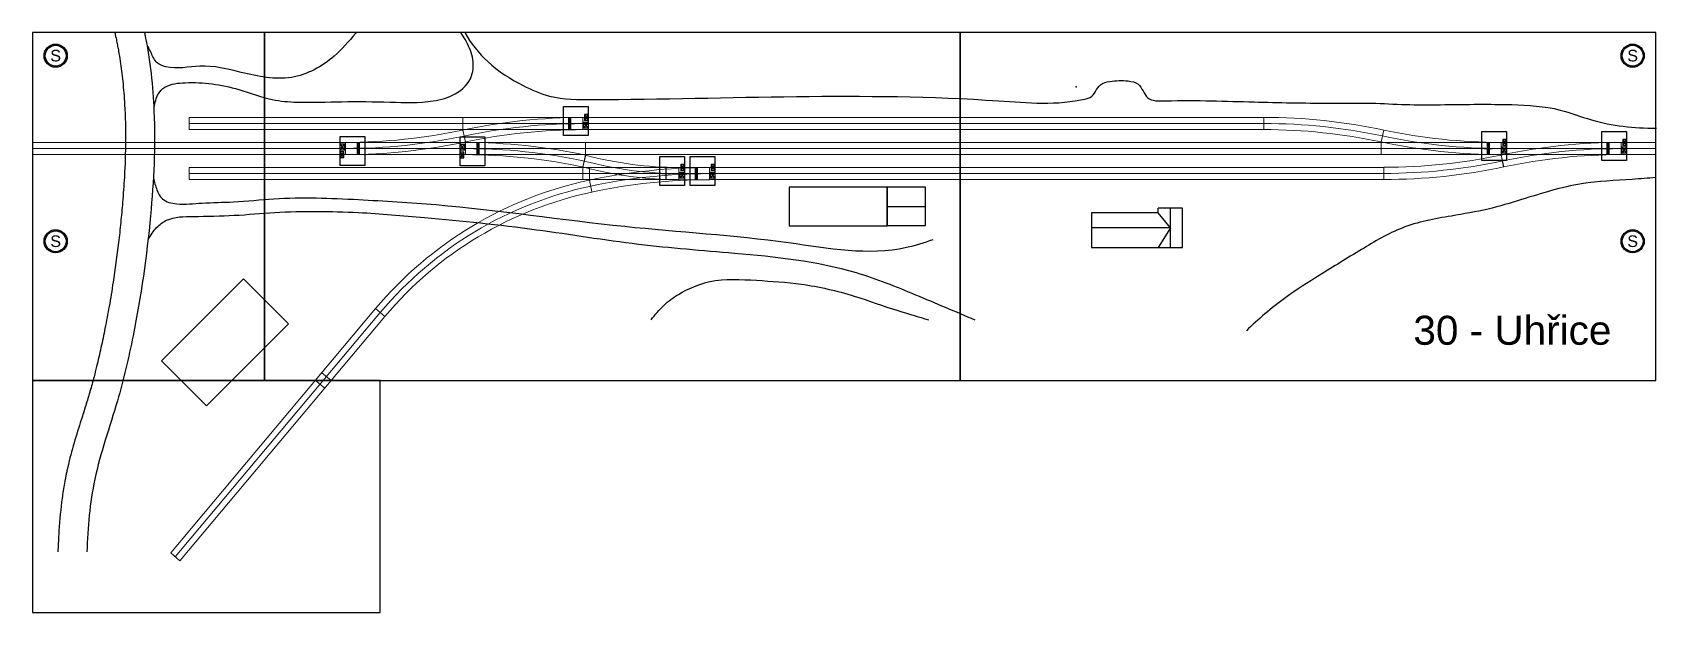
# Model space of a CAD drawing. Header units: millimetres. Extents: x 146 to 2947, y 128 to 1128.
import ezdxf

# ---------------------------------------------------------------- set-up
doc = ezdxf.new("R2010")
doc.units = ezdxf.units.MM
doc.linetypes.add('ACAD_ISO02W100', pattern=[15, 12, -3])
for name, color, linetype, lineweight in [('koleje', 80, 'Continuous', 20), ('Oblouky', 80, 'Continuous', 20), ('Vyhybky', 80, 'Continuous', 20)]:
    doc.layers.add(name, color=color, linetype=linetype, lineweight=lineweight)
for name, color, linetype in [('krajina', 5, 'Continuous'), ('Osy', 6, 'Continuous'), ('Prestavniky', 96, 'Continuous'), ('pricky', 10, 'Continuous'), ('rastr', 94, 'Continuous'), ('rozhrani', 4, 'Continuous'), ('TTmoduly', 6, 'Continuous')]:
    doc.layers.add(name, color=color, linetype=linetype)
doc.layers.get('pricky').off()
doc.layers.get('rastr').off()
doc.styles.get("Standard").update_dxf_attribs({"font": 'arial.ttf'})

# ---------------------------------------------------------------- blocks, each defined once
blk = doc.blocks.new('Oblouk12')
at = {"layer": 'Oblouky'}
for p, q in [((0, 42.3), (0, 21.3)), ((202.4, 0), (206.8, 20.5))]:
    blk.add_line(p, q, dxfattribs=at)
for radius in [994.5, 984, 973.5]:
    blk.add_arc((0, -952.2), radius, 78, 90, dxfattribs=at)
blk = doc.blocks.new('Vyhybka12L')
at = {"layer": 'Osy', "lineweight": 100}
blk.add_line((22.1, 21), (22.1, 0), dxfattribs=at)
at = {"layer": 'Vyhybky', "color": 84}
for p, q in [((202.5, 42.2), (206.8, 21.7)), ((0, 21), (0, 0)), ((207, 0), (207, 21))]:
    blk.add_line(p, q, dxfattribs=at)
at = {"layer": 'Vyhybky'}
for p, q in [((0, 21), (207, 20.9)), ((0, 10.5), (207, 10.5)), ((0, 0), (207, -0.1))]:
    blk.add_line(p, q, dxfattribs=at)
for radius in [973.5, 984, 994.5]:
    blk.add_arc((0.1, 994.5), radius, 269.9991, 281.9991, dxfattribs=at)
blk = doc.blocks.new('Vyhybka12R')
at = {"layer": 'Osy', "lineweight": 100}
blk.add_line((184.9, 20.9), (184.9, -0.1), dxfattribs=at)
at = {"layer": 'Vyhybky', "color": 84}
for p, q in [((4.5, 42.2), (0.2, 21.7)), ((0, -0.1), (0, 20.9)), ((206.9, 20.9), (206.9, -0.1))]:
    blk.add_line(p, q, dxfattribs=at)
at = {"layer": 'Vyhybky'}
for p, q in [((206.9, 20.9), (0, 20.9)), ((206.9, 10.4), (0, 10.4)), ((206.9, -0.1), (0, -0.1))]:
    blk.add_line(p, q, dxfattribs=at)
for radius in [984, 973.5, 994.5]:
    blk.add_arc((207.2, 994.4), radius, 257.9836, 269.9836, dxfattribs=at)
blk = doc.blocks.new('Vyhybka15DlR')
at = {"layer": 'Osy'}
blk.add_line((144, 0), (144, 21), dxfattribs=at)
at = {"layer": 'Vyhybky'}
for p, q in [((0, 21.9), (5.4, 42.1)), ((166, 21), (0, 21)), ((0, 0), (0, 21)), ((166, 10.5), (0, 10.5)), ((166, 0), (0, 0)), ((166, 21), (166, 0))]:
    blk.add_line(p, q, dxfattribs=at)
for radius in [631, 620.5, 641.5]:
    blk.add_arc((166, 641.5), radius, 255.0001, 270.0001, dxfattribs=at)
blk = doc.blocks.new('Prestavnik')
at = {"layer": 'Osy'}
for p, q in [((39, 29.5), (24, 29.5)), ((31.5, 37), (31.5, 22))]:
    blk.add_line(p, q, dxfattribs=at)
at = {"layer": 'Prestavniky'}
for p, q in [((0, 37.4), (8.2, 37.4)), ((0, 27.4), (8.2, 37.4)), ((8.2, 27.4), (0, 37.4)), ((8.2, 27.4), (8.2, 37.4)), ((0, 27.4), (8.2, 27.4)), ((0, 24.1), (6.5, 24.1)), ((6.5, 24.1), (0, 13.9)), ((6.5, 13.9), (0, 24.1)), ((0, 13.9), (6.5, 13.9)), ((6.5, 13.9), (6.5, 24.1))]:
    blk.add_line(p, q, dxfattribs=at)
at = {"layer": 'Prestavniky', "color": 84}
blk.add_lwpolyline([(0, 50), (42.5, 50), (42.5, 0), (0, 0)], close=True, dxfattribs=at)
blk = doc.blocks.new('prestavnik_PeTr')
at = {"layer": 'Osy'}
for p, q in [((39, 29.5), (24, 29.5)), ((31.5, 37), (31.5, 22))]:
    blk.add_line(p, q, dxfattribs=at)
at = {"layer": 'Prestavniky'}
for p, q in [((0, 37.4), (8.2, 37.4)), ((0, 27.4), (8.2, 37.4)), ((8.2, 27.4), (0, 37.4)), ((8.2, 27.4), (8.2, 37.4)), ((0, 27.4), (8.2, 27.4)), ((0, 24.1), (6.5, 24.1)), ((6.5, 24.1), (0, 13.9)), ((6.5, 13.9), (0, 24.1)), ((0, 13.9), (6.5, 13.9)), ((6.5, 13.9), (6.5, 24.1))]:
    blk.add_line(p, q, dxfattribs=at)
at = {"layer": 'Prestavniky', "color": 84}
blk.add_lwpolyline([(0, 50), (42.5, 50), (42.5, 0), (0, 0)], close=True, dxfattribs=at)
blk = doc.blocks.new('Rozhrani_S')
at = {"layer": 'rozhrani'}
h = blk.add_hatch(color=256, dxfattribs=at)
h.dxf.hatch_style = 1
h.paths.add_polyline_path([(-20, 0, 1), (20, 0, 1)])
h.paths.add_polyline_path([(18, 0, -1), (-18, 0, -1)], flags=16)
for radius in [20, 18]:
    blk.add_circle((0, 0), radius, dxfattribs=at)
at = {"layer": 'rozhrani', "color": 2, "insert": (0, 0), "char_height": 20, "attachment_point": 5}
blk.add_mtext_dynamic_manual_height_columns('S', width=20, gutter_width=12.5, heights=[0], dxfattribs=at)

msp = doc.modelspace()

# ---------------------------------------------------------------- linework, layer by layer
at = {"layer": 'koleje'}
for p, q in [((416, 981.9), (416, 960.9)), ((737.9, 652.4), (384.4, 231)), ((745.9, 645.6), (392.4, 224.3)), ((737.9, 652.4), (754, 638.9)), ((754, 638.9), (400.4, 217.5)), ((645.2, 541.9), (661.3, 528.4)), ((633.9, 528.4), (650, 514.9)), ((384.4, 231), (400.4, 217.5))]:
    msp.add_line(p, q, dxfattribs=at)
at = {"layer": 'koleje', "linetype": 'Continuous'}
for p, q in [((888.2, 981.9), (416, 981.9)), ((1095.2, 981.9), (2269.9, 982)), ((888.2, 971.4), (416, 971.4)), ((888.2, 960.9), (416, 960.9)), ((1095.2, 971.4), (2269.9, 971.4)), ((1095.2, 960.9), (2269.9, 961)), ((546, 938.9), (146, 938.9)), ((546, 928.4), (146, 928.4)), ((686, 938.9), (546, 938.9)), ((546, 938.9), (546, 917.9)), ((686, 928.4), (546, 928.4)), ((1099.1, 938.8), (2472.1, 938.8)), ((1099.9, 928.2), (2472.1, 928.5)), ((2886, 938.9), (2946, 938.9)), ((2886, 928.4), (2946, 928.4)), ((2946, 917.9), (2946, 938.9)), ((546, 917.9), (146, 918)), ((546, 917.9), (686, 917.9)), ((1099.9, 917.8), (2472.1, 918)), ((2886, 917.9), (2946, 917.9)), ((1095.2, 895.7), (416, 895.7)), ((416, 874.7), (416, 895.7)), ((1095.1, 885.2), (416, 885.2)), ((1095.1, 874.7), (416, 874.7)), ((2476.8, 895.9), (1313.4, 895.6)), ((2476.8, 885.4), (1313.4, 885.1)), ((2476.8, 874.9), (1313.4, 874.7))]:
    msp.add_line(p, q, dxfattribs=at)
at = {"layer": 'krajina'}
for p, q in [((1620.1, 828.2), (1686.1, 828.2)), ((2087.7, 817.6), (1972.7, 817.6)), ((1972.7, 817.6), (1972.7, 757.5)), ((2087.7, 817.6), (2087.7, 825.5)), ((2129.7, 825.5), (2087.7, 825.5)), ((2108.7, 791.5), (2087.7, 817.6)), ((2108.7, 757.5), (2108.7, 825.5)), ((2129.7, 757.5), (2129.7, 825.5)), ((2108.7, 791.5), (1972.7, 791.5)), ((2108.7, 791.5), (2087.7, 757.5)), ((1972.7, 757.5), (2129.7, 757.5))]:
    msp.add_line(p, q, dxfattribs=at)
at = {"layer": 'krajina', "linetype": 'Continuous'}
for points in [[(1620.1, 861.5), (1450.9, 861.5), (1450.9, 794.9), (1620.1, 794.9)], [(446.4, 484.7), (587.8, 626.1), (510, 703.9), (368.6, 562.4)]]:
    msp.add_lwpolyline(points, close=True, dxfattribs=at)
at = {"layer": 'krajina'}
msp.add_lwpolyline([(1620.1, 795.5), (1686.1, 795.5), (1686.1, 861.5), (1620.1, 861.5)], close=True, dxfattribs=at)
at = {"layer": 'krajina', "linetype": 'Continuous'}
for points, knots in [([(288, 1128.4), (288.3, 1127.1), (288.6, 1125.7), (289.7, 1120.7), (290.5, 1117), (291.8, 1110.6), (292.4, 1107.7), (293.4, 1102), (294, 1099.2), (295.5, 1090.6), (296.4, 1084.9), (299, 1067.6), (300.5, 1056), (303.1, 1030.9), (304.2, 1017.4), (306.2, 983.3), (306.6, 962.6), (306.4, 921), (305.7, 900.1), (303.7, 864.6), (302.6, 850), (300.5, 823.9), (299.4, 812.4), (297.1, 789.3), (295.8, 777.8), (291.7, 743.4), (288.6, 720.5), (283, 683.8), (280.7, 670), (276, 643.5), (273.6, 630.8), (270, 612.7), (268.9, 607.1), (266.6, 596.1), (265.4, 590.6), (261.8, 574.1), (259.3, 563.2), (255.2, 546.5), (253.7, 540.7), (251, 530.6), (249.9, 526.3), (247.6, 517.9), (246.4, 513.7), (244.6, 507.6), (244, 505.6), (242.9, 501.6), (242.3, 499.6), (240.4, 493.5), (239.2, 489.4), (235.4, 477.1), (232.7, 468.8), (226, 447.5), (221.8, 434.3), (213.9, 407.2), (210.1, 393.3), (206.2, 376.4), (205.6, 373.7), (204.6, 368.8), (204.1, 366.6), (203.2, 362.2), (202.8, 360.1), (201.6, 353.5), (200.8, 349.2), (198.6, 336.1), (197.4, 327.4), (194, 300), (192.4, 281.4), (190.7, 252.9), (190.2, 242.8), (189.9, 232.9)], [112.256285, 112.256285, 112.256285, 112.256285, 116.646414, 116.646414, 128.647278, 128.647278, 137.96548, 137.96548, 147.283682, 147.283682, 165.920086, 165.920086, 203.192895, 203.192895, 246.137071, 246.137071, 311.313626, 311.313626, 376.490182, 376.490182, 421.659915, 421.659915, 457.179083, 457.179083, 492.698252, 492.698252, 563.736589, 563.736589, 606.938437, 606.938437, 646.536777, 646.536777, 663.965749, 663.965749, 681.39472, 681.39472, 716.252662, 716.252662, 735.062576, 735.062576, 748.956282, 748.956282, 762.512902, 762.512902, 769.080738, 769.080738, 775.648574, 775.648574, 788.784247, 788.784247, 815.055592, 815.055592, 855.422708, 855.422708, 895.789823, 895.789823, 903.367545, 903.367545, 909.456603, 909.456603, 915.545662, 915.545662, 927.72378, 927.72378, 952.080014, 952.080014, 1004.956129, 1004.956129, 1033.923766, 1033.923766, 1033.923766, 1033.923766]), ([(339.2, 1128.4), (339.7, 1126.1), (348.8, 1081.5), (360.3, 975.9), (351.7, 802.5), (327.7, 635.6), (292.7, 484.5), (248.4, 363.9), (241.6, 275.1), (239.9, 232.9)], [123.432555, 123.432555, 123.432555, 123.432555, 130.323045, 260.255341, 440.439562, 649.706144, 765.239505, 905.841707, 1031.978447, 1031.978447, 1031.978447, 1031.978447]), ([(704.7, 1128.4), (704.2, 1127.8), (691.7, 1113.6), (662.4, 1078.9), (592.1, 1040.3), (510.6, 1058.1), (439.6, 1076.2), (389.9, 1062.9), (358.7, 1075.3), (351.6, 1090.9), (347.3, 1100.6), (345.7, 1104.3)], [875.992198, 875.992198, 875.992198, 875.992198, 878.298788, 931.854366, 1014.120809, 1101.143623, 1173.395066, 1231.972064, 1248.508525, 1268.481493, 1280.592768, 1280.592768, 1280.592768, 1280.592768]), ([(355.8, 999), (357.4, 1007.4), (359.9, 1021), (374.1, 1035.7), (391.3, 1040.8), (434.3, 1043.7), (492.3, 1036.3), (553.3, 1011.5), (613.9, 1006.8), (681.6, 1009.9), (759.7, 1008.8), (826, 1006), (877, 1019.4), (907.2, 1048.7), (907.1, 1086.8), (895.9, 1110.8), (887.6, 1124.3), (884.7, 1128.4)], [0, 0, 0, 0, 24.959954, 40.510982, 58.608225, 77.1779, 170.176984, 230.376165, 273.4057, 350.738491, 433.836902, 508.273322, 548.071876, 590.188314, 622.649039, 654.77727, 669.527359, 669.527359, 669.527359, 669.527359]), ([(891.7, 1128.4), (902.1, 1109.8), (931.1, 1072.9), (984.2, 1039.5), (1045.2, 1012.7), (1324.2, 1012.3), (1629.2, 1029.3), (1915.7, 1002.1), (1977.7, 1017.7), (1982.6, 1039.7), (2009.5, 1045.3), (2030.9, 1046.4), (2058.5, 1040.8), (2065.8, 1009.4), (2147, 1012.3), (2242.9, 1008.4), (2366.4, 1006.1), (2455.6, 1007.4), (2522.2, 1003.2), (2600.4, 1004.2), (2686.6, 1005.5), (2772.9, 1000.5), (2851.6, 969.2), (2909, 963.4), (2946.8, 963.4), (2947.2, 963.4)], [107.655569, 107.655569, 107.655569, 107.655569, 171.353277, 244.906358, 294.164775, 369.12894, 1069.099442, 1220.130168, 1227.408477, 1255.372972, 1272.613795, 1304.192883, 1322.338567, 1350.442153, 1381.582061, 1534.63473, 1663.77697, 1744.718504, 1803.368277, 1863.514763, 1979.181009, 2062.971695, 2119.544766, 2231.749726, 2232.89186, 2232.89186, 2232.89186, 2232.89186]), ([(2946, 878.4), (2932.5, 877.2), (2889.8, 873.6), (2810.8, 870.9), (2729.4, 844.7), (2655.5, 822.3), (2585.8, 810.9), (2509, 797.1), (2436.4, 753), (2369.9, 712.7), (2313.3, 676.8), (2272, 644.1), (2249.9, 624.3), (2239.9, 614.1)], [0, 0, 0, 0, 40.894111, 128.487988, 235.628624, 295.703429, 360.092373, 447.652816, 526.675494, 612.319722, 681.56708, 727.366019, 770.337312, 770.337312, 770.337312, 770.337312]), ([(1213, 632.9), (1219.9, 641.6), (1233.5, 658.6), (1267.2, 682.8), (1320.7, 705.5), (1394.1, 701.1), (1477.5, 696.3), (1559.5, 677.1), (1630.8, 650.2), (1674.3, 638.5), (1691.9, 632.9)], [0, 0, 0, 0, 33.411725, 64.911239, 123.523489, 203.629045, 281.217838, 374.991757, 454.18035, 509.89116, 509.89116, 509.89116, 509.89116])]:
    msp.add_open_spline(points, degree=3, knots=knots, dxfattribs=at)
for points in [[(354.5, 877.4), (360.6, 857.1), (370, 841.7), (394.8, 833), (438.4, 834.3), (492.8, 836.3), (562.5, 841.7), (708.1, 840.3), (842.2, 831.6), (1167.5, 794.2), (1450.2, 766.2), (1653.4, 758), (1699.3, 771.4)], [(345.7, 771.4), (360.1, 792.2), (377.3, 804.6), (423.3, 811.3), (494.1, 813.2), (563.9, 818), (708.4, 818), (822.2, 809.4), (1015.5, 788.4), (1191.5, 763.6), (1356.8, 748.1), (1566.5, 714.5), (1669, 676.3), (1771.6, 632.9)]]:
    msp.add_spline(points, degree=3, dxfattribs=at)
at = {"layer": 'Oblouky'}
for radius in [660.5, 650, 639.5]:
    msp.add_arc((1243.9, 227.8), radius, 101.9904, 140, dxfattribs=at)
at = {"layer": 'TTmoduly'}
for points in [[(546, 528.4), (546, 1128.4), (146, 1128.4), (146, 528.4)], [(1746, 528.4), (1746, 1128.4), (546, 1128.4), (546, 528.4)], [(2946, 528.4), (2946, 1128.4), (1746, 1128.4), (1746, 528.4)], [(146, 128.4), (746, 128.4), (746, 528.4), (146, 528.4)]]:
    msp.add_lwpolyline(points, close=True, dxfattribs=at)
at = {"layer": 'TTmoduly', "linetype": 'ACAD_ISO02W100', "ltscale": 5}
msp.add_point((1946, 1034.8), dxfattribs=at)

# ---------------------------------------------------------------- block references
at = {"layer": 'koleje'}
for p in [(186, 1088.4), (2906, 1088.4), (186, 768.4), (2906, 768.4)]:
    msp.add_blockref('Rozhrani_S', p, dxfattribs=at)
at = {"layer": 'koleje', "linetype": 'Continuous', "rotation": 180}
for name, p in [('Vyhybka12L', (1095.2, 981.9)), ('Vyhybka12R', (1099.9, 938.7)), ('Vyhybka12L', (1313.5, 895.6))]:
    msp.add_blockref(name, p, dxfattribs=at)
at = {"layer": 'koleje', "linetype": 'Continuous'}
for name, p in [('Vyhybka12L', (685.9, 917.9)), ('Vyhybka15DlR', (1095.1, 874.7))]:
    msp.add_blockref(name, p, dxfattribs=at)
at = {"layer": 'pricky', "linetype": 'ACAD_ISO02W100', "rotation": 180}
for name, p in [('Prestavnik', (1104.7, 1000.9)), ('prestavnik_PeTr', (2688.5, 957.9)), ('prestavnik_PeTr', (2895.5, 957.9)), ('prestavnik_PeTr', (1270.7, 914.6)), ('prestavnik_PeTr', (1322.9, 914.6))]:
    msp.add_blockref(name, p, dxfattribs=at)
at = {"layer": 'pricky', "linetype": 'ACAD_ISO02W100'}
for p in [(676.5, 898.9), (883.5, 898.6)]:
    msp.add_blockref('prestavnik_PeTr', p, dxfattribs=at)
at = {"layer": 'rastr', "linetype": 'Continuous'}
for name, p in [('Oblouk12', (2269.9, 939.7)), ('Vyhybka12R', (2472.1, 918))]:
    msp.add_blockref(name, p, dxfattribs=at)
for name, p, rotation in [('Oblouk12', (2674.8, 938), 191.9913283315603), ('Vyhybka12L', (2886, 938.9), 180)]:
    msp.add_blockref(name, p, dxfattribs=dict(at, rotation=rotation))

# ---------------------------------------------------------------- texts
at = {"layer": 'TTmoduly'}
msp.add_text('30 - Uhřice', height=50, dxfattribs=at).set_placement((2527.8, 590))

doc.saveas('drawing.dxf')
